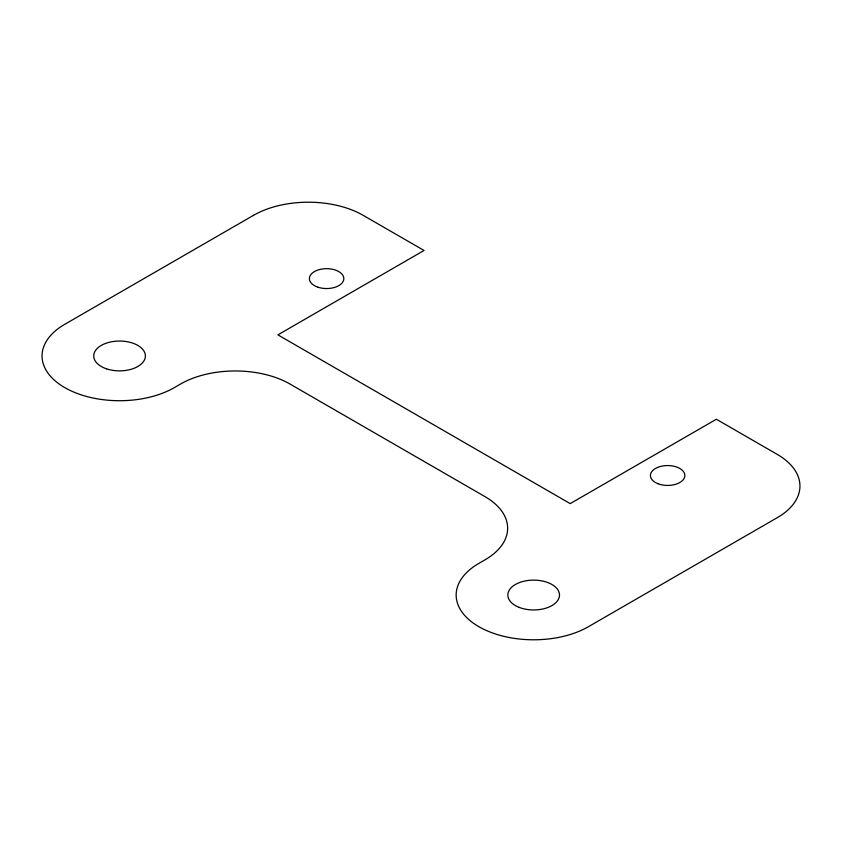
<?xml version="1.0" encoding="UTF-8"?>
<svg xmlns="http://www.w3.org/2000/svg" width="842" height="842" viewBox="0 0 842 842"><rect width="100%" height="100%" fill="white"/><g stroke="black" fill="none" stroke-linecap="round" stroke-linejoin="round"><path stroke-width="1.26" d="M253.526 215.32L64.75 324.317A77.506 44.752 0 0 0 64.75 387.604A77.506 44.752 0 0 0 174.368 387.604L180.451 384.078A77.506 44.752 0 0 1 290.069 384.078L484.939 496.591A77.506 44.752 0 0 1 484.939 559.877L478.856 563.393A77.506 44.752 0 0 0 478.856 626.68A77.506 44.752 0 0 0 588.474 626.68L777.25 517.683A77.506 44.752 0 0 0 777.25 454.396L716.353 419.242L570.202 503.621L277.892 334.863L424.042 250.474L363.144 215.32A77.506 44.752 0 0 0 253.526 215.32M106.639 368.87A25.839 14.914 0 0 0 145.392 355.955A25.839 14.914 0 0 0 106.639 343.041A25.839 14.914 0 0 0 106.639 368.87M519.177 607.387A25.839 14.914 0 0 0 559.435 596.104A25.839 14.914 0 0 0 522.377 581.622A25.839 14.914 0 0 0 519.177 607.387M657.981 483.729A17.229 9.946 0 0 0 684.82 476.204A17.229 9.946 0 0 0 660.107 466.552A17.229 9.946 0 0 0 657.981 483.729M317.992 287.217A17.229 9.946 0 0 0 343.831 278.607A17.229 9.946 0 0 0 317.992 269.998A17.229 9.946 0 0 0 317.992 287.217"/></g></svg>
